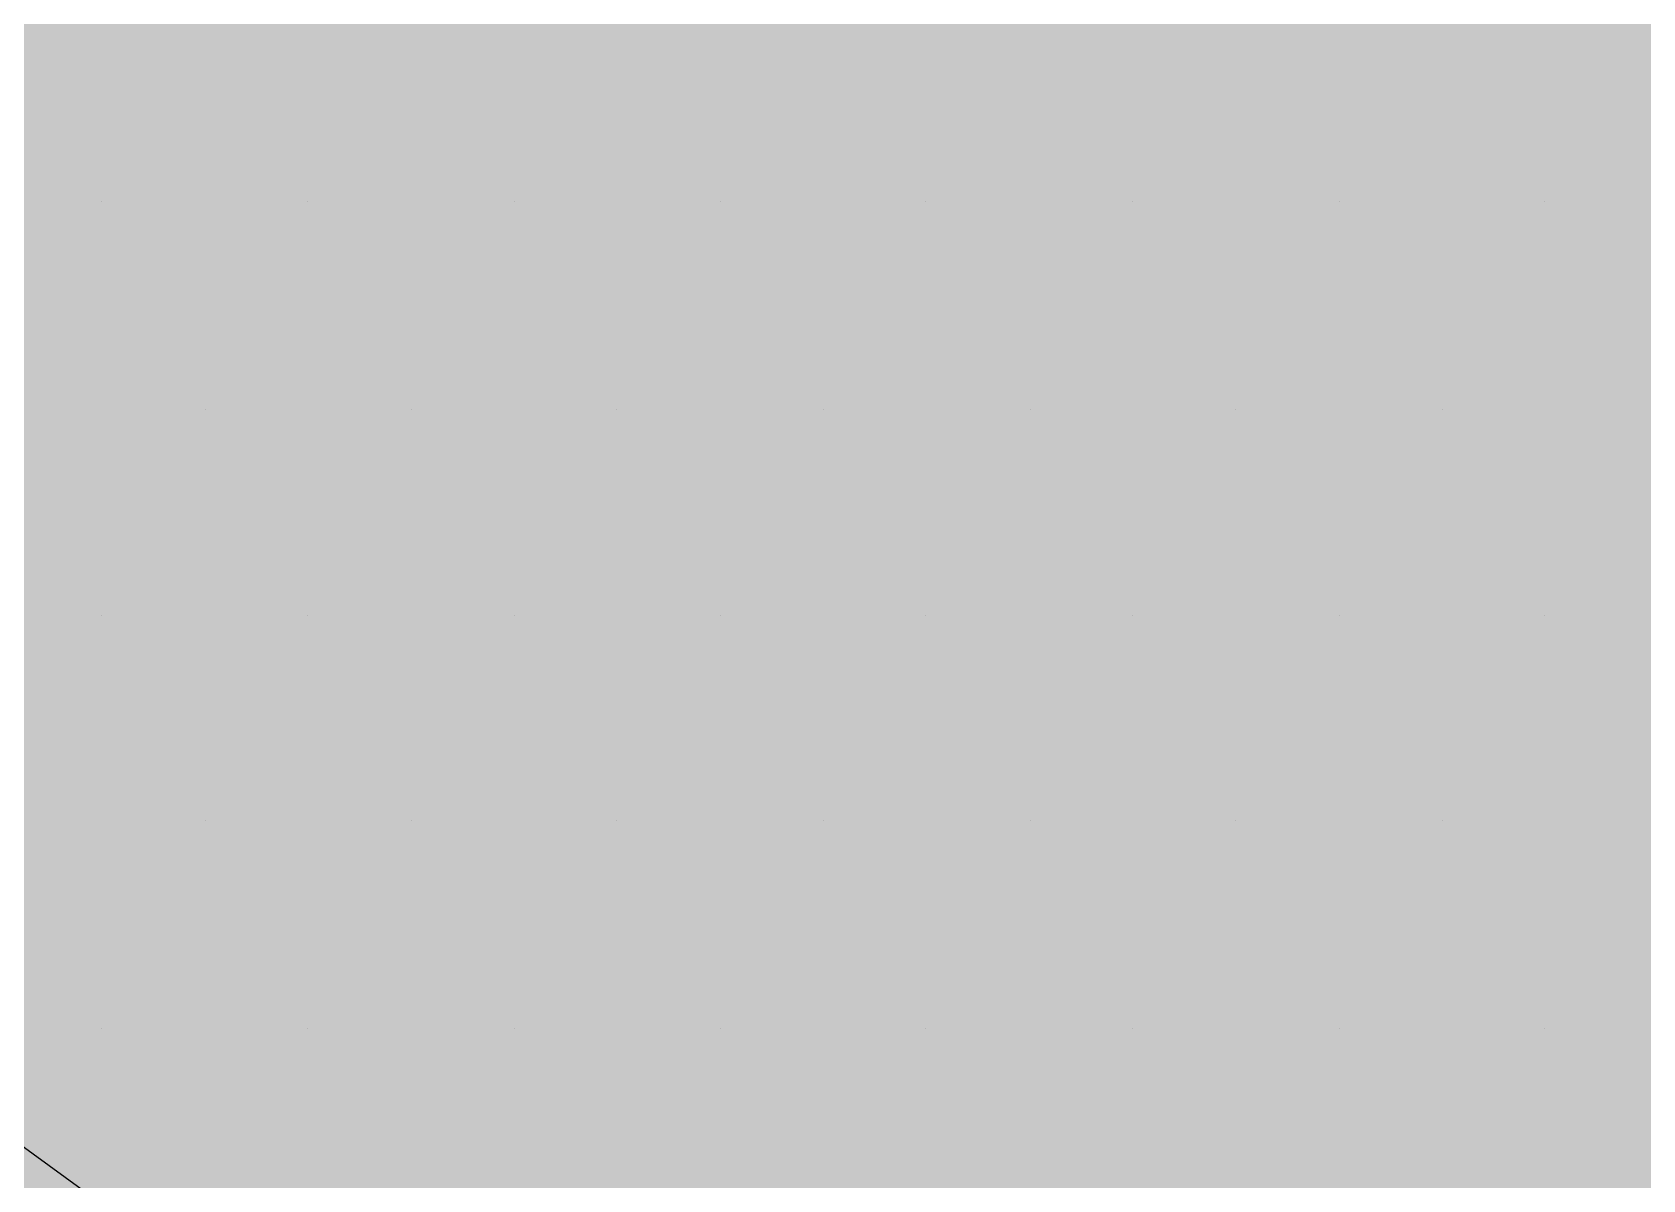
# Paper-space layout 'Layout1' of a CAD drawing. Extents: x -43 to 2298, y -18 to 768.
# Drawn here: x 731.9508 to 732.3805, y 375.8393 to 376.1457 of the extents above; entities that cross this region are included whole.
import ezdxf

# ---------------------------------------------------------------- set-up
doc = ezdxf.new("R2010")
doc.units = 0
doc.header["$LTSCALE"] = 2
doc.linetypes.add('CACHEX2', pattern=[0.75, 0.5, -0.25])
doc.layers.add('CARTOUCHE', color=7, linetype='Continuous')
doc.layers.add('LOGO', color=7, linetype='Continuous')

# ---------------------------------------------------------------- blocks, each defined once
blk = doc.blocks.new('A$C715108E3')
at = {"layer": 'LOGO', "color": 131}
for p, q in [((-16.12035, -22.87116), (-16.12035, -22.87116)), ((-16.0287, -22.87116), (-16.0287, -22.87116)), ((-15.93687, -22.87116), (-15.93687, -22.87116)), ((-15.84504, -22.87116), (-15.84504, -22.87116)), ((-15.75395, -22.87116), (-15.75395, -22.87116)), ((-15.66193, -22.87116), (-15.66193, -22.87116)), ((-15.56991, -22.87116), (-15.56991, -22.87116)), ((-15.47864, -22.87116), (-15.47864, -22.87116)), ((-16.07443, -22.96355), (-16.07443, -22.96355)), ((-15.98278, -22.96355), (-15.98278, -22.96355)), ((-15.89151, -22.96355), (-15.89151, -22.96355)), ((-15.79949, -22.96355), (-15.79949, -22.96355)), ((-15.70747, -22.96355), (-15.70747, -22.96355)), ((-15.61602, -22.96355), (-15.61602, -22.96355)), ((-15.52418, -22.96355), (-15.52418, -22.96355)), ((-16.12035, -23.05501), (-16.12035, -23.05501)), ((-16.0287, -23.05501), (-16.0287, -23.05501)), ((-15.93687, -23.05501), (-15.93687, -23.05501)), ((-15.84504, -23.05501), (-15.84504, -23.05501)), ((-15.75395, -23.05501), (-15.75395, -23.05501)), ((-15.66193, -23.05501), (-15.66193, -23.05501)), ((-15.56991, -23.05501), (-15.56991, -23.05501)), ((-15.47864, -23.05501), (-15.47864, -23.05501)), ((-16.07443, -23.14628), (-16.07443, -23.14628)), ((-15.98278, -23.14628), (-15.98278, -23.14628)), ((-15.89151, -23.14628), (-15.89151, -23.14628)), ((-15.79949, -23.14628), (-15.79949, -23.14628)), ((-15.70747, -23.14628), (-15.70747, -23.14628)), ((-15.61602, -23.14628), (-15.61602, -23.14628)), ((-15.52418, -23.14628), (-15.52418, -23.14628)), ((-16.12035, -23.23886), (-16.12035, -23.23886)), ((-16.0287, -23.23886), (-16.0287, -23.23886)), ((-15.93687, -23.23886), (-15.93687, -23.23886)), ((-15.84504, -23.23886), (-15.84504, -23.23886)), ((-15.75395, -23.23886), (-15.75395, -23.23886)), ((-15.66193, -23.23886), (-15.66193, -23.23886)), ((-15.56991, -23.23886), (-15.56991, -23.23886)), ((-15.47864, -23.23886), (-15.47864, -23.23886))]:
    blk.add_line(p, q, dxfattribs=at)
blk.add_lwpolyline([(-13.895, -18.91336), (-20.37125, -18.25967), (-20.2455, -18.59907), (-19.50372, -19.90628), (-19.46586, -20.00748), (-15.06427, -20.47189), (-16.75155, -22.80481), (-16.3741, -23.13222), (-15.82067, -23.53479), (-15.45634, -23.79904), (-13.73308, -21.48561)], dxfattribs=at)
blk = doc.blocks.new('A$C581E6685')
at = {"layer": 'LOGO', "color": 32, "linetype": 'CACHEX2', "ltscale": 1.5}
blk.add_ellipse((-38.05384, 23.81385), major_axis=(-19.03106, -3.53396), ratio=0.590567, dxfattribs=at)
at = {"layer": 'LOGO', "color": 32}
blk.add_ellipse((-37.61436, 23.84992), major_axis=(-13.57677, -4.28389), ratio=0.791971, dxfattribs=at)
at = {"layer": 'CARTOUCHE'}
blk.add_blockref('A$C715108E3', (-31.67392, 36.3189), dxfattribs=at)
blk = doc.blocks.new('miniLogo')
at = {"layer": 'CARTOUCHE', "true_color": 0xffffff}
h = blk.add_hatch(color=7, dxfattribs=at)
h.dxf.hatch_style = 1
edge = h.paths.add_edge_path()
edge.add_spline(control_points=[(960.74149, 27.42506), (960.74149, 16.5339), (960.74149, 5.64274), (960.74149, 1.80274), (964.58149, 1.80274), (1010.12076, 1.80274), (1055.66003, 1.80274), (1059.50003, 1.80274), (1059.50003, 5.64274), (1059.50003, 16.5339), (1059.50003, 27.42506), (1059.50003, 31.26506), (1055.66003, 31.26506), (1010.12076, 31.26506), (964.58149, 31.26506), (960.74149, 31.26506), (960.74149, 27.42506)], knot_values=[0, 0, 0, 1, 1, 2.570796, 2.570796, 3.570796, 3.570796, 5.141593, 5.141593, 6.141593, 6.141593, 7.712389, 7.712389, 8.712389, 8.712389, 10.283185, 10.283185, 10.283185], weights=[1, 1, 1, 0.707107, 1, 1, 1, 0.707107, 1, 1, 1, 0.707107, 1, 1, 1, 0.707107, 1], degree=2, periodic=0)
at = {"layer": 'CARTOUCHE'}
blk.add_rational_spline([(960.74149, 27.42506), (960.74149, 16.5339), (960.74149, 5.64274), (960.74149, 1.80274), (964.58149, 1.80274), (1010.12076, 1.80274), (1055.66003, 1.80274), (1059.50003, 1.80274), (1059.50003, 5.64274), (1059.50003, 16.5339), (1059.50003, 27.42506), (1059.50003, 31.26506), (1055.66003, 31.26506), (1010.12076, 31.26506), (964.58149, 31.26506), (960.74149, 31.26506), (960.74149, 27.42506)], [1, 1, 1, 0.707106781187, 1, 1, 1, 0.707106781187, 1, 1, 1, 0.707106781187, 1, 1, 1, 0.707106781187, 1], degree=2, knots=[0, 0, 0, 1, 1, 2.570796, 2.570796, 3.570796, 3.570796, 5.141593, 5.141593, 6.141593, 6.141593, 7.712389, 7.712389, 8.712389, 8.712389, 10.283185, 10.283185, 10.283185], dxfattribs=at)
at = {"layer": 'CARTOUCHE', "xscale": 0.6, "yscale": 0.6, "zscale": 0.6}
blk.add_blockref('A$C581E6685', (998.01223, 3.18331), dxfattribs=at)

psp = doc.layouts.get("Layout1")

# ---------------------------------------------------------------- block references
at = {"layer": 'CARTOUCHE'}
psp.add_blockref('miniLogo', (-237.36632, 364.8484), dxfattribs=at)

doc.saveas('drawing.dxf')
